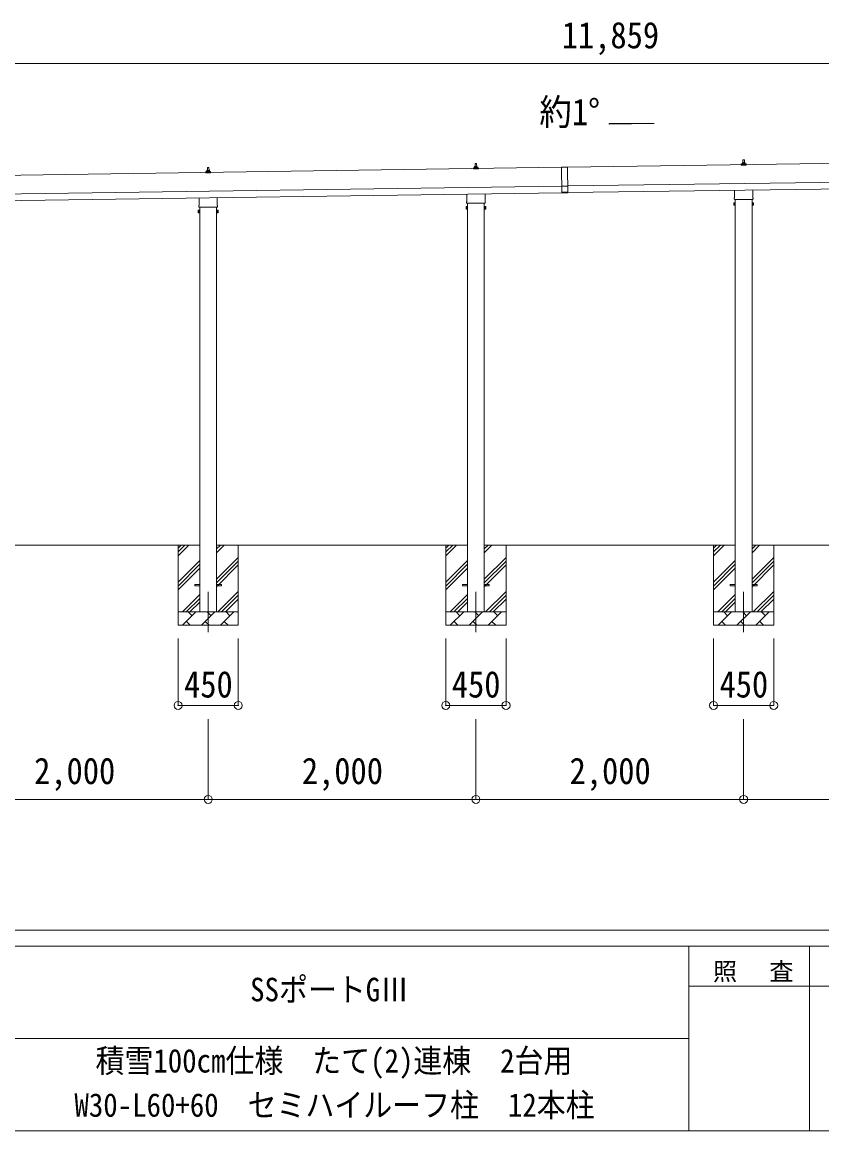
# Model space of a CAD drawing. Units: millimetres at full size, sheet at 1:60. Extents: x -16864 to 16864, y -11640 to 11640.
# Drawn here: x 422 to 6395, y -11640 to -3355 of the extents above; entities that cross this region are included whole.
import ezdxf
from ezdxf.enums import TextEntityAlignment as Align

# ---------------------------------------------------------------- set-up
doc = ezdxf.new("R2010")
doc.units = ezdxf.units.MM
doc.header["$LTSCALE"] = 60
doc.header["$PDMODE"] = 32
doc.header["$PDSIZE"] = 60
doc.linetypes.add('CHAIN1', pattern=[8, 5, -1, 1, -1])
for name, color, linetype, lineweight in [('0-1_Defpoints', 7, 'CHAIN1', 9), ('0-2_TEXT1', 4, 'Continuous', 9), ('0-3_SHAPE', 7, 'Continuous', 9), ('0-7_PARTS2', 7, 'Continuous', 9), ('0-8_TABLE1', 6, 'Continuous', 9), ('F-0', 7, 'Continuous', 9)]:
    doc.layers.add(name, color=color, linetype=linetype, lineweight=lineweight)
doc.styles.add('ＭＳ ゴシック', font='')
doc.styles.get('ＭＳ ゴシック').set_extended_font_data('MS Gothic')

msp = doc.modelspace()

# ---------------------------------------------------------------- linework, layer by layer
at = {"layer": '0-1_Defpoints'}
for p, q in [((1811.45, -7612.15), (1811.45, -7961.15)), ((3811.45, -7612.15), (3811.45, -7961.15)), ((5811.45, -7612.15), (5811.45, -7961.15))]:
    msp.add_line(p, q, dxfattribs=at)
at = {"layer": '0-2_TEXT1'}
for p, q in [((5142.29, -4111.32), (4806.29, -4116.12)), ((10707.14, -4350.09), (4496.52, -4438.82)), ((5805.76, -4407.18), (5806.48, -4383.66)), ((5807.48, -4382.68), (5816.03, -4382.68)), ((5817.03, -4383.66), (5817.76, -4407.18)), ((4451.52, -4439.46), (-1083.95, -4518.54)), ((1793.51, -4479.82), (1793.51, -4472.11)), ((1793.89, -4471.32), (1829.63, -4471.32)), ((1794.27, -4471.14), (1800.99, -4469.51)), ((1801.38, -4469.32), (1822.14, -4469.32)), ((1801.76, -4468.54), (1801.76, -4464.32)), ((1802.76, -4464.32), (1820.76, -4464.32)), ((1805.76, -4464.32), (1806.48, -4440.8)), ((1807.48, -4439.82), (1816.03, -4439.82)), ((1817.03, -4440.8), (1817.76, -4464.32)), ((1821.76, -4468.54), (1821.76, -4464.32)), ((1829.24, -4471.14), (1822.52, -4469.51)), ((1830.01, -4479.82), (1830.01, -4472.11)), ((3793.51, -4451.25), (3793.51, -4443.54)), ((3830.01, -4451.25), (3793.51, -4451.25)), ((3793.89, -4442.75), (3829.63, -4442.75)), ((3794.27, -4442.57), (3800.99, -4440.94)), ((3801.38, -4440.75), (3822.14, -4440.75)), ((3801.76, -4439.96), (3801.76, -4435.75)), ((3802.76, -4435.75), (3820.76, -4435.75)), ((3805.76, -4435.75), (3806.48, -4412.23)), ((3807.48, -4411.25), (3816.03, -4411.25)), ((3817.03, -4412.23), (3817.76, -4435.75)), ((3821.76, -4439.96), (3821.76, -4435.75)), ((3829.24, -4442.57), (3822.52, -4440.94)), ((3830.01, -4451.25), (3830.01, -4443.54)), ((4451.51, -4438.46), (4496.5, -4437.82)), ((4451.51, -4438.46), (4454.26, -4630.94)), ((4496.52, -4438.82), (4451.52, -4439.46)), ((4496.5, -4437.82), (4499.25, -4630.3)), ((5793.51, -4422.68), (5793.51, -4414.97)), ((5830.01, -4422.68), (5793.51, -4422.68)), ((5793.89, -4414.18), (5829.63, -4414.18)), ((5794.27, -4413.99), (5800.99, -4412.37)), ((5801.38, -4412.18), (5822.14, -4412.18)), ((5801.76, -4411.39), (5801.76, -4407.18)), ((5802.76, -4407.18), (5820.76, -4407.18)), ((5821.76, -4411.39), (5821.76, -4407.18)), ((5829.24, -4413.99), (5822.52, -4412.37)), ((5830.01, -4422.68), (5830.01, -4414.97)), ((1830.01, -4479.82), (1793.51, -4479.82)), ((4498.52, -4578.8), (10709.14, -4490.08)), ((4499.23, -4628.8), (10709.85, -4540.07)), ((-1081.95, -4658.52), (4453.52, -4579.44)), ((-1081.23, -4708.52), (4454.23, -4629.44)), ((3743.15, -4695.24), (3743.15, -4639.6)), ((3879.75, -4637.65), (3879.75, -4695.24)), ((4498.53, -4579.8), (4453.53, -4580.44)), ((4499.18, -4625.3), (4454.18, -4625.94)), ((4499.25, -4630.3), (4454.26, -4630.94)), ((5743.15, -4666.67), (5743.15, -4611.03)), ((5879.75, -4609.07), (5879.75, -4666.67)), ((1743.15, -4723.81), (1743.15, -4668.17)), ((1879.75, -4666.22), (1879.75, -4723.81)), ((3741.45, -4704.01), (3741.45, -4698.51)), ((3879.39, -4707.51), (3743.52, -4707.51)), ((3748.95, -4707.51), (3748.95, -7762.15)), ((3873.95, -7762.15), (3873.95, -4707.51)), ((3881.45, -4698.51), (3881.45, -4704.01)), ((5737.45, -4704.94), (5738.21, -4703.62)), ((5737.45, -4704.94), (5737.45, -4721.94)), ((5737.45, -4721.94), (5738.21, -4723.25)), ((5744.45, -4708.53), (5738.21, -4708.53)), ((5744.45, -4718.35), (5738.21, -4718.35)), ((5741.45, -4675.44), (5741.45, -4669.94)), ((5879.39, -4678.94), (5743.52, -4678.94)), ((5746.95, -4722.64), (5744.45, -4722.64)), ((5748.95, -4678.94), (5748.95, -7762.15)), ((5873.95, -7762.15), (5873.95, -4678.94)), ((5875.95, -4722.64), (5878.45, -4722.64)), ((5878.45, -4708.53), (5884.69, -4708.53)), ((5878.45, -4718.35), (5884.69, -4718.35)), ((5881.45, -4669.94), (5881.45, -4675.44)), ((5885.45, -4704.94), (5884.69, -4703.62)), ((5885.45, -4721.94), (5884.69, -4723.25)), ((5885.45, -4704.94), (5885.45, -4721.94)), ((1737.45, -4762.08), (1738.21, -4760.77)), ((1737.45, -4762.08), (1737.45, -4779.08)), ((1737.45, -4779.08), (1738.21, -4780.4)), ((1744.45, -4765.67), (1738.21, -4765.67)), ((1744.45, -4775.49), (1738.21, -4775.49)), ((1744.45, -4780.4), (1738.21, -4780.4)), ((1741.45, -4732.58), (1741.45, -4727.08)), ((1879.39, -4736.08), (1743.52, -4736.08)), ((1746.95, -4779.78), (1744.45, -4779.78)), ((1748.95, -4736.08), (1748.95, -7762.15)), ((1873.95, -7762.15), (1873.95, -4736.08)), ((1875.95, -4779.78), (1878.45, -4779.78)), ((1878.45, -4765.67), (1884.69, -4765.67)), ((1878.45, -4775.49), (1884.69, -4775.49)), ((1878.45, -4780.4), (1884.69, -4780.4)), ((1881.45, -4727.08), (1881.45, -4732.58)), ((1885.45, -4762.08), (1884.69, -4760.77)), ((1885.45, -4779.08), (1884.69, -4780.4)), ((1885.45, -4762.08), (1885.45, -4779.08)), ((3737.45, -4733.51), (3738.21, -4732.2)), ((3737.45, -4733.51), (3737.45, -4750.51)), ((3737.45, -4750.51), (3738.21, -4751.83)), ((3744.45, -4737.1), (3738.21, -4737.1)), ((3744.45, -4746.92), (3738.21, -4746.92)), ((3744.45, -4751.83), (3738.21, -4751.83)), ((3746.95, -4751.21), (3744.45, -4751.21)), ((3875.95, -4751.21), (3878.45, -4751.21)), ((3878.45, -4737.1), (3884.69, -4737.1)), ((3878.45, -4746.92), (3884.69, -4746.92)), ((3878.45, -4751.83), (3884.69, -4751.83)), ((3885.45, -4733.51), (3884.69, -4732.2)), ((3885.45, -4750.51), (3884.69, -4751.83)), ((3885.45, -4733.51), (3885.45, -4750.51)), ((5744.45, -4723.25), (5738.21, -4723.25)), ((5878.45, -4723.25), (5884.69, -4723.25)), ((1711.45, -7557.65), (1748.95, -7557.65)), ((1711.45, -7566.65), (1711.45, -7557.65)), ((1711.45, -7557.65), (1748.95, -7557.65)), ((1711.45, -7566.65), (1711.45, -7557.65)), ((1711.45, -7566.65), (1748.95, -7566.65)), ((1711.45, -7566.65), (1748.95, -7566.65)), ((1873.95, -7557.65), (1911.45, -7557.65)), ((1873.95, -7557.65), (1911.45, -7557.65)), ((1873.95, -7566.65), (1911.45, -7566.65)), ((1873.95, -7566.65), (1911.45, -7566.65)), ((1911.45, -7566.65), (1911.45, -7557.65)), ((1911.45, -7566.65), (1911.45, -7557.65)), ((3711.45, -7557.65), (3748.95, -7557.65)), ((3711.45, -7566.65), (3711.45, -7557.65)), ((3711.45, -7557.65), (3748.95, -7557.65)), ((3711.45, -7566.65), (3711.45, -7557.65)), ((3711.45, -7566.65), (3748.95, -7566.65)), ((3711.45, -7566.65), (3748.95, -7566.65)), ((3873.95, -7557.65), (3911.45, -7557.65)), ((3873.95, -7557.65), (3911.45, -7557.65)), ((3873.95, -7566.65), (3911.45, -7566.65)), ((3873.95, -7566.65), (3911.45, -7566.65)), ((3911.45, -7566.65), (3911.45, -7557.65)), ((3911.45, -7566.65), (3911.45, -7557.65)), ((5711.45, -7557.65), (5748.95, -7557.65)), ((5711.45, -7566.65), (5711.45, -7557.65)), ((5711.45, -7557.65), (5748.95, -7557.65)), ((5711.45, -7566.65), (5711.45, -7557.65)), ((5711.45, -7566.65), (5748.95, -7566.65)), ((5711.45, -7566.65), (5748.95, -7566.65)), ((5873.95, -7557.65), (5911.45, -7557.65)), ((5873.95, -7557.65), (5911.45, -7557.65)), ((5873.95, -7566.65), (5911.45, -7566.65)), ((5873.95, -7566.65), (5911.45, -7566.65)), ((5911.45, -7566.65), (5911.45, -7557.65)), ((5911.45, -7566.65), (5911.45, -7557.65))]:
    msp.add_line(p, q, dxfattribs=at)
for points in [[(5744.45, -4723.25), (5744.45, -4703.62), (5738.21, -4703.62)], [(5744.45, -4722.64), (5744.45, -4704.24), (5746.95, -4704.24)], [(5878.45, -4722.64), (5878.45, -4704.24), (5875.95, -4704.24)], [(5878.45, -4723.25), (5878.45, -4703.62), (5884.69, -4703.62)], [(1744.45, -4780.4), (1744.45, -4760.77), (1738.21, -4760.77)], [(1744.45, -4779.78), (1744.45, -4761.38), (1746.95, -4761.38)], [(1878.45, -4779.78), (1878.45, -4761.38), (1875.95, -4761.38)], [(1878.45, -4780.4), (1878.45, -4760.77), (1884.69, -4760.77)], [(3744.45, -4751.83), (3744.45, -4732.2), (3738.21, -4732.2)], [(3744.45, -4751.21), (3744.45, -4732.81), (3746.95, -4732.81)], [(3878.45, -4751.21), (3878.45, -4732.81), (3875.95, -4732.81)], [(3878.45, -4751.83), (3878.45, -4732.2), (3884.69, -4732.2)]]:
    msp.add_lwpolyline(points, dxfattribs=at)
for points in [[(5746.95, -4723.94), (5746.95, -4702.94), (5748.95, -4702.94), (5748.95, -4723.94)], [(5875.95, -4723.94), (5875.95, -4702.94), (5873.95, -4702.94), (5873.95, -4723.94)], [(1746.95, -4781.08), (1746.95, -4760.08), (1748.95, -4760.08), (1748.95, -4781.08)], [(1875.95, -4781.08), (1875.95, -4760.08), (1873.95, -4760.08), (1873.95, -4781.08)], [(3746.95, -4752.51), (3746.95, -4731.51), (3748.95, -4731.51), (3748.95, -4752.51)], [(3875.95, -4752.51), (3875.95, -4731.51), (3873.95, -4731.51), (3873.95, -4752.51)]]:
    msp.add_lwpolyline(points, close=True, dxfattribs=at)
for centre, radius, start, end in [((5807.48, -4383.68), 1, 90, 178.60509), ((5816.03, -4383.68), 1, 1.39491, 90), ((1794.51, -4472.11), 1, 103.62699, 180), ((1800.76, -4468.54), 1, 283.62699, 0), ((1805.84, -4464.96), 4.13, 90, 171.17633), ((1802.76, -4465.32), 1, 90, 180), ((1807.48, -4440.82), 1, 90, 178.60509), ((1815.09, -4464.32), 4.83, 133.60282, 180), ((1808.43, -4464.32), 4.83, 0, 46.39718), ((1816.03, -4440.82), 1, 1.39491, 90), ((1817.67, -4464.96), 4.13, 8.82367, 90), ((1820.76, -4465.32), 1, 0, 90), ((1822.76, -4468.54), 1, 180, 256.37301), ((1829.01, -4472.11), 1, 0, 76.37301), ((3794.51, -4443.54), 1, 103.62699, 180), ((3800.76, -4439.96), 1, 283.62699, 0), ((3805.84, -4436.39), 4.13, 90, 171.17633), ((3802.76, -4436.75), 1, 90, 180), ((3807.48, -4412.25), 1, 90, 178.60509), ((3815.09, -4435.75), 4.83, 133.60282, 180), ((3808.43, -4435.75), 4.83, 0, 46.39718), ((3816.03, -4412.25), 1, 1.39491, 90), ((3817.67, -4436.39), 4.13, 8.82367, 90), ((3820.76, -4436.75), 1, 0, 90), ((3822.76, -4439.96), 1, 180, 256.37301), ((3829.01, -4443.54), 1, 0, 76.37301), ((5794.51, -4414.97), 1, 103.62699, 180), ((5800.76, -4411.39), 1, 283.62699, 0), ((5805.84, -4407.81), 4.13, 90, 171.17633), ((5802.76, -4408.18), 1, 90, 180), ((5815.09, -4407.18), 4.83, 133.60282, 180), ((5808.43, -4407.18), 4.83, 0, 46.39718), ((5817.67, -4407.81), 4.13, 8.82367, 90), ((5820.76, -4408.18), 1, 0, 90), ((5822.76, -4411.39), 1, 180, 256.37301), ((5829.01, -4414.97), 1, 0, 76.37301), ((3745.45, -4698.51), 4, 125.09963, 180), ((3745.45, -4704.01), 4, 180, 194.47751), ((3745.45, -4704.01), 4, 194.47751, 241.04498), ((3877.45, -4704.01), 4, 298.95502, 345.52249), ((3877.45, -4698.51), 4, 0, 54.90037), ((3877.45, -4704.01), 4, 345.52249, 0), ((5741.8, -4706.08), 4.34, 145.61575, 214.38425), ((5753.69, -4713.44), 16.24, 162.41205, 197.58795), ((5741.8, -4720.8), 4.34, 145.61575, 214.38425), ((5745.45, -4669.94), 4, 125.09963, 180), ((5745.45, -4675.44), 4, 180, 194.47751), ((5745.45, -4675.44), 4, 194.47751, 241.04498), ((5877.45, -4675.44), 4, 298.95502, 345.52249), ((5877.45, -4669.94), 4, 0, 54.90037), ((5877.45, -4675.44), 4, 345.52249, 0), ((5869.21, -4713.44), 16.24, 342.41205, 17.58795), ((5881.11, -4706.08), 4.34, 325.61575, 34.38425), ((5881.11, -4720.8), 4.34, 325.61575, 34.38425), ((1741.8, -4763.22), 4.34, 145.61575, 214.38425), ((1753.69, -4770.58), 16.24, 162.41205, 197.58795), ((1741.8, -4777.94), 4.34, 145.61575, 214.38425), ((1745.45, -4727.08), 4, 125.09963, 180), ((1745.45, -4732.58), 4, 180, 194.47751), ((1745.45, -4732.58), 4, 194.47751, 241.04498), ((1877.45, -4732.58), 4, 298.95502, 345.52249), ((1877.45, -4727.08), 4, 0, 54.90037), ((1877.45, -4732.58), 4, 345.52249, 0), ((1869.21, -4770.58), 16.24, 342.41205, 17.58795), ((1881.11, -4763.22), 4.34, 325.61575, 34.38425), ((1881.11, -4777.94), 4.34, 325.61575, 34.38425), ((3753.69, -4742.01), 16.24, 162.41205, 197.58795), ((3741.8, -4734.65), 4.34, 145.61575, 214.38425), ((3741.8, -4749.37), 4.34, 145.61575, 214.38425), ((3869.21, -4742.01), 16.24, 342.41205, 17.58795), ((3881.11, -4734.65), 4.34, 325.61575, 34.38425), ((3881.11, -4749.37), 4.34, 325.61575, 34.38425)]:
    msp.add_arc(centre, radius, start, end, dxfattribs=at)
at = {"layer": '0-3_SHAPE'}
for p, q in [((1748.95, -7262.15), (-126.05, -7262.15)), ((1586.45, -7262.15), (1586.45, -7862.15)), ((1586.45, -7285.63), (1609.93, -7262.15)), ((1586.45, -7313.92), (1638.22, -7262.15)), ((1586.45, -7342.2), (1666.5, -7262.15)), ((3748.95, -7262.15), (1873.95, -7262.15)), ((1873.95, -7290.98), (1902.78, -7262.15)), ((1873.95, -7319.26), (1931.06, -7262.15)), ((2036.45, -7262.15), (2036.45, -7862.15)), ((3586.45, -7262.15), (3586.45, -7862.15)), ((3586.45, -7285.63), (3609.93, -7262.15)), ((3586.45, -7313.92), (3638.22, -7262.15)), ((3586.45, -7342.2), (3666.5, -7262.15)), ((5748.95, -7262.15), (3873.95, -7262.15)), ((3873.95, -7290.98), (3902.78, -7262.15)), ((3873.95, -7319.26), (3931.06, -7262.15)), ((4036.45, -7262.15), (4036.45, -7862.15)), ((5586.45, -7262.15), (5586.45, -7862.15)), ((5586.45, -7285.63), (5609.93, -7262.15)), ((5586.45, -7313.92), (5638.22, -7262.15)), ((5586.45, -7342.2), (5666.5, -7262.15)), ((7748.95, -7262.15), (5873.95, -7262.15)), ((5873.95, -7290.98), (5902.78, -7262.15)), ((5873.95, -7319.26), (5931.06, -7262.15)), ((6036.45, -7262.15), (6036.45, -7862.15)), ((1873.95, -7517.25), (2036.45, -7354.75)), ((3873.95, -7517.25), (4036.45, -7354.75)), ((5873.95, -7517.25), (6036.45, -7354.75)), ((1586.45, -7540.19), (1748.95, -7377.69)), ((1586.45, -7568.48), (1748.95, -7405.98)), ((1586.45, -7596.76), (1748.95, -7434.26)), ((1873.95, -7545.54), (2036.45, -7383.04)), ((1873.95, -7573.82), (2036.45, -7411.32)), ((3586.45, -7540.19), (3748.95, -7377.69)), ((3586.45, -7568.48), (3748.95, -7405.98)), ((3586.45, -7596.76), (3748.95, -7434.26)), ((3873.95, -7545.54), (4036.45, -7383.04)), ((3873.95, -7573.82), (4036.45, -7411.32)), ((5586.45, -7540.19), (5748.95, -7377.69)), ((5586.45, -7568.48), (5748.95, -7405.98)), ((5586.45, -7596.76), (5748.95, -7434.26)), ((5873.95, -7545.54), (6036.45, -7383.04)), ((5873.95, -7573.82), (6036.45, -7411.32)), ((1883.61, -7762.15), (2036.45, -7609.31)), ((3883.61, -7762.15), (4036.45, -7609.31)), ((5883.61, -7762.15), (6036.45, -7609.31)), ((1619.05, -7762.15), (1748.95, -7632.25)), ((1647.34, -7762.15), (1748.95, -7660.54)), ((1675.62, -7762.15), (1748.95, -7688.82)), ((1911.89, -7762.15), (2036.45, -7637.59)), ((1940.18, -7762.15), (2036.45, -7665.88)), ((3619.05, -7762.15), (3748.95, -7632.25)), ((3647.34, -7762.15), (3748.95, -7660.54)), ((3675.62, -7762.15), (3748.95, -7688.82)), ((3911.89, -7762.15), (4036.45, -7637.59)), ((3940.18, -7762.15), (4036.45, -7665.88)), ((5619.05, -7762.15), (5748.95, -7632.25)), ((5647.34, -7762.15), (5748.95, -7660.54)), ((5675.62, -7762.15), (5748.95, -7688.82)), ((5911.89, -7762.15), (6036.45, -7637.59)), ((5940.18, -7762.15), (6036.45, -7665.88)), ((1586.45, -7762.15), (2036.45, -7762.15)), ((1620.03, -7862.15), (1720.03, -7762.15)), ((1691.48, -7790.71), (1662.92, -7762.15)), ((1761.45, -7862.15), (1861.45, -7762.15)), ((1832.9, -7790.71), (1804.35, -7762.15)), ((1902.87, -7862.15), (2002.87, -7762.15)), ((1974.32, -7790.71), (1945.77, -7762.15)), ((3586.45, -7762.15), (4036.45, -7762.15)), ((3620.03, -7862.15), (3720.03, -7762.15)), ((3691.48, -7790.71), (3662.92, -7762.15)), ((3761.45, -7862.15), (3861.45, -7762.15)), ((3832.9, -7790.71), (3804.35, -7762.15)), ((3902.87, -7862.15), (4002.87, -7762.15)), ((3974.32, -7790.71), (3945.77, -7762.15)), ((5586.45, -7762.15), (6036.45, -7762.15)), ((5620.03, -7862.15), (5720.03, -7762.15)), ((5691.48, -7790.71), (5662.92, -7762.15)), ((5761.45, -7862.15), (5861.45, -7762.15)), ((5832.9, -7790.71), (5804.35, -7762.15)), ((5902.87, -7862.15), (6002.87, -7762.15)), ((5974.32, -7790.71), (5945.77, -7762.15)), ((2036.45, -7862.15), (1586.45, -7862.15)), ((1648.58, -7833.6), (1677.14, -7862.15)), ((1790.01, -7833.6), (1818.56, -7862.15)), ((1931.43, -7833.6), (1959.98, -7862.15)), ((4036.45, -7862.15), (3586.45, -7862.15)), ((3648.58, -7833.6), (3677.14, -7862.15)), ((3790.01, -7833.6), (3818.56, -7862.15)), ((3931.43, -7833.6), (3959.98, -7862.15)), ((6036.45, -7862.15), (5586.45, -7862.15)), ((5648.58, -7833.6), (5677.14, -7862.15)), ((5790.01, -7833.6), (5818.56, -7862.15)), ((5931.43, -7833.6), (5959.98, -7862.15))]:
    msp.add_line(p, q, dxfattribs=at)
at = {"layer": '0-7_PARTS2', "color": 4}
for p, q in [((4806.29, -4116.12), (4806.29, -4111.32)), ((4806.29, -4111.32), (5142.29, -4111.32))]:
    msp.add_line(p, q, dxfattribs=at)
at = {"layer": '0-8_TABLE1'}
for p, q in [((10742.45, -3664.51), (-1116.55, -3664.51)), ((1586.45, -8461.15), (1586.45, -7961.15)), ((2036.45, -8461.15), (2036.45, -7961.15)), ((3586.45, -8461.15), (3586.45, -7961.15)), ((4036.45, -8461.15), (4036.45, -7961.15)), ((5586.45, -8461.15), (5586.45, -7961.15)), ((6036.45, -8461.15), (6036.45, -7961.15)), ((1586.45, -8461.15), (2036.45, -8461.15)), ((3586.45, -8461.15), (4036.45, -8461.15)), ((5586.45, -8461.15), (6036.45, -8461.15)), ((1811.45, -9163.15), (1811.45, -8563.15)), ((3811.45, -9163.15), (3811.45, -8563.15)), ((5811.45, -9163.15), (5811.45, -8563.15)), ((1811.45, -9163.15), (-188.55, -9163.15)), ((3811.45, -9163.15), (1811.45, -9163.15)), ((5811.45, -9163.15), (3811.45, -9163.15)), ((7811.45, -9163.15), (5811.45, -9163.15))]:
    msp.add_line(p, q, dxfattribs=at)
for p in [(1586.45, -8461.15), (2036.45, -8461.15), (3586.45, -8461.15), (4036.45, -8461.15), (5586.45, -8461.15), (6036.45, -8461.15), (1811.45, -9163.15), (3811.45, -9163.15), (5811.45, -9163.15)]:
    msp.add_point(p, dxfattribs=at)
at = {"layer": 'F-0', "color": 5, "lineweight": 5}
for p, q in [((-16864.12, -10140), (16015.88, -10140)), ((-16864.12, -10260), (10682.37, -10260)), ((5402.37, -10260), (5402.37, -11640)), ((6302.37, -10260), (6302.37, -11640)), ((5402.37, -10560), (9002.37, -10560)), ((-6897.63, -10950), (5402.37, -10950)), ((-16864.12, -11640), (16015.88, -11640))]:
    msp.add_line(p, q, dxfattribs=at)

# ---------------------------------------------------------------- texts
at = {"layer": '0-7_PARTS2', "style": 'ＭＳ ゴシック', "width": 0.9}
msp.add_text('約1°', height=197.9, dxfattribs=at).set_placement((4285.2, -4183.88), align=Align.BOTTOM_LEFT)
at = {"layer": '0-8_TABLE1', "color": 7, "style": 'ＭＳ ゴシック', "width": 0.9}
for s, p in [('11,859', (4452.95, -3609.51)), ('450', (1631.45, -8461.15)), ('450', (3631.45, -8461.15)), ('450', (5631.45, -8461.15)), ('2,000', (511.45, -9108.15)), ('2,000', (2511.45, -9108.15)), ('2,000', (4511.45, -9108.15))]:
    msp.add_text(s, height=197.9, dxfattribs=at).set_placement(p, align=Align.BOTTOM_LEFT)
at = {"layer": 'F-0', "style": 'ＭＳ ゴシック', "width": 0.9}
for s, p in [('SSポートGⅢ', (2124.87, -10725)), ('積雪100cm仕様\u3000たて(2)連棟\u30002台用', (969.87, -11256.91)), ('W30-L60+60\u3000セミハイルーフ柱\u300012本柱', (812.37, -11587.74))]:
    msp.add_text(s, height=176, dxfattribs=at).set_placement(p, align=Align.BOTTOM_LEFT)
at = {"layer": 'F-0', "insert": (5582.37, -10530), "char_height": 132, "attachment_point": 7, "style": 'ＭＳ ゴシック'}
msp.add_mtext('\\T1.17;照\u3000査', dxfattribs=at)

doc.saveas('drawing.dxf')
